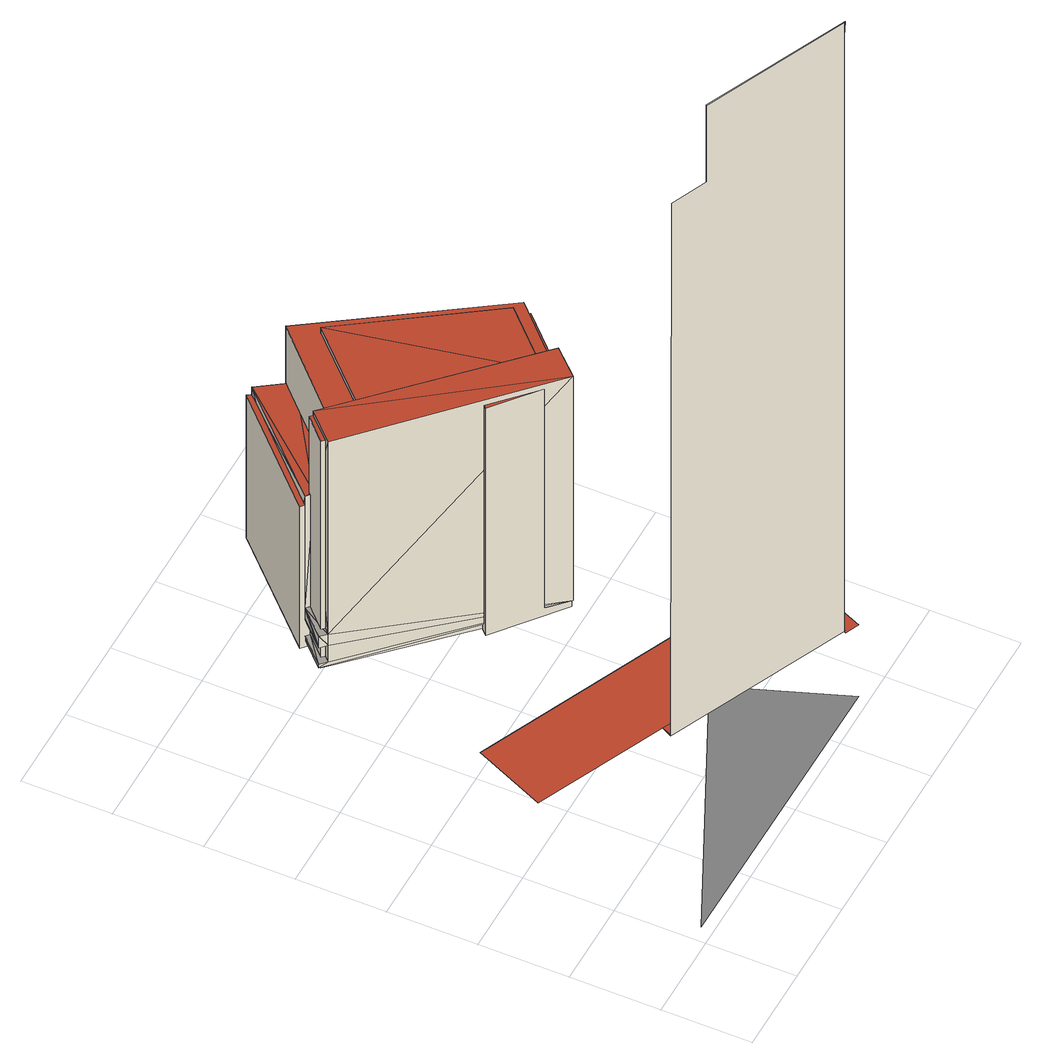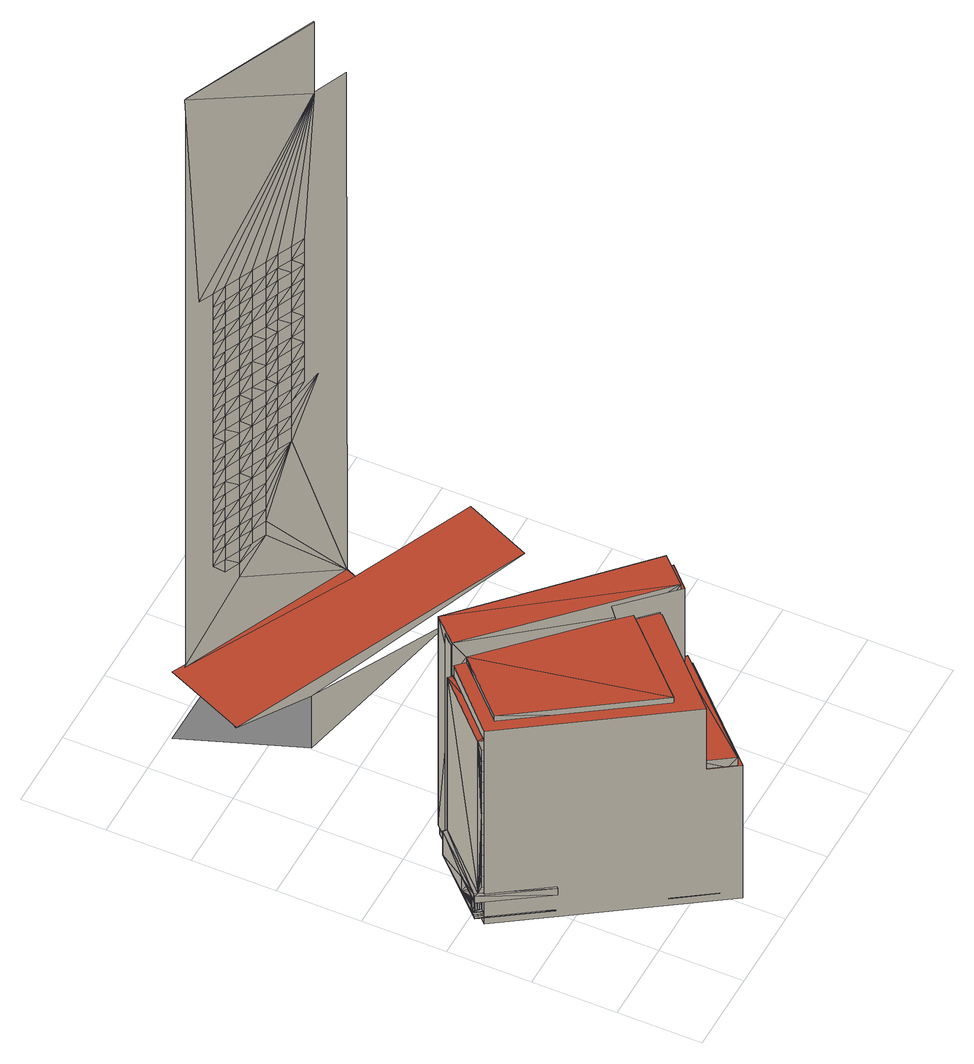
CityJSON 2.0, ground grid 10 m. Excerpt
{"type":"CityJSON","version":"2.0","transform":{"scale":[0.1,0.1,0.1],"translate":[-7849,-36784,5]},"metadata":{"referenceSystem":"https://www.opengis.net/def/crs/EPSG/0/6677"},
"CityObjects":{
"building1":{"type":"Building","attributes":{"class":9999,"usage":401,"measuredHeight":98.4,"storeysAboveGround":21,"storeysBelowGround":0,"prefecture":13,"city":13103,"footprintArea":1985.17,"fireproofType":1001,"coverageRatio":80,"floorAreaRatio":600,"surveyYear":2021,"urbanPlanType":21,"areaClassificationType":22,"landUseType":212,"districts":"10","detailedUsage":"1210","floodRisk_description":10,"floodRisk_rank":1,"floodRisk_depth":0.08,"floodRisk_adminType":2,"floodRisk_scale":2,"meshCode":"53394509"},"geometry":[{"type":"MultiSurface","lod":"2","boundaries":[[[0,1,2]],[[3,4,5]],[[4,6,7]],[[7,6,8]],[[8,6,9]],[[10,11,12]],[[13,12,14]],[[15,14,16]],[[2,17,18]],[[19,20,21]],[[22,16,23]],[[22,23,24]],[[25,26,21]],[[27,24,28]],[[27,28,26]],[[18,17,19]],[[9,11,10]],[[10,12,13]],[[13,14,15]],[[15,16,29]],[[29,16,22]],[[27,30,24]],[[17,31,19]],[[20,25,21]],[[2,1,17]],[[20,19,31]],[[24,30,22]],[[26,25,27]],[[1,0,32]],[[33,3,5]],[[34,35,3]],[[8,36,7]],[[10,37,9]],[[15,38,13]],[[29,22,39]],[[30,27,40]],[[31,17,41]],[[25,20,42]],[[43,44,45]],[[32,0,46]],[[3,33,47]],[[48,49,50,51,52,53]],[[36,8,54]],[[37,10,55]],[[38,15,56]],[[39,22,57]],[[30,40,58]],[[31,41,59]],[[42,20,60]],[[61,4,62]],[[46,0,63]],[[64,35,49,48,65,66,67,68]],[[5,4,69]],[[69,4,70]],[[70,4,71]],[[71,4,61]],[[72,62,36]],[[73,36,54]],[[74,54,37]],[[75,37,55]],[[59,41,76]],[[42,60,77]],[[32,78,41]],[[79,60,59]],[[80,55,38]],[[39,81,56]],[[81,38,56]],[[82,39,57]],[[83,57,58]],[[42,84,40]],[[84,58,40]],[[85,0,86]],[[61,62,72]],[[72,36,73]],[[73,54,74]],[[37,75,74]],[[81,87,38]],[[80,75,55]],[[83,82,57]],[[84,88,58]],[[78,32,46]],[[41,78,76]],[[59,76,79]],[[60,79,77]],[[38,87,80]],[[81,39,82]],[[84,42,77]],[[58,88,83]],[[63,0,89]],[[69,90,5]],[[71,91,70]],[[72,92,61]],[[74,93,73]],[[87,81,94]],[[75,80,95]],[[82,83,96]],[[88,84,97]],[[79,98,77]],[[78,99,76]],[[89,0,100]],[[3,47,34]],[[90,69,101]],[[91,71,102]],[[92,72,103]],[[93,74,104]],[[87,94,105]],[[95,80,106]],[[82,96,107]],[[88,97,108]],[[98,79,109]],[[99,78,110]],[[111,33,112]],[[100,0,113]],[[47,33,111]],[[114,112,90]],[[115,90,101]],[[116,101,91]],[[117,91,102]],[[118,102,92]],[[119,103,93]],[[103,119,92]],[[120,93,104]],[[121,104,95]],[[105,94,122]],[[107,96,123]],[[124,99,110]],[[99,125,109]],[[105,126,106]],[[97,127,108]],[[122,94,107]],[[128,96,108]],[[98,129,97]],[[130,98,109]],[[63,131,110]],[[126,95,106]],[[111,112,114]],[[114,90,115]],[[115,101,116]],[[116,91,117]],[[117,102,118]],[[118,92,132]],[[119,93,120]],[[120,104,121]],[[121,95,133]],[[133,95,126]],[[119,132,92]],[[63,89,131]],[[99,124,125]],[[126,105,134]],[[134,105,122]],[[127,97,129]],[[123,96,128]],[[122,107,123]],[[129,98,130]],[[130,109,125]],[[124,110,131]],[[108,127,128]],[[113,0,135]],[[111,114,136]],[[116,137,115]],[[118,138,117]],[[132,119,139]],[[133,126,140]],[[120,121,141]],[[122,142,134]],[[128,143,123]],[[129,144,127]],[[125,145,130]],[[131,146,124]],[[0,85,135]],[[147,148,43]],[[148,68,149]],[[111,136,150]],[[137,116,151]],[[138,118,152]],[[132,139,153]],[[133,140,154]],[[141,121,155]],[[142,122,156]],[[143,128,157]],[[144,129,158]],[[145,125,159]],[[146,131,160]],[[161,136,137]],[[136,161,150]],[[162,137,151]],[[163,151,138]],[[164,138,152]],[[165,152,153]],[[166,139,141]],[[167,141,155]],[[168,155,154]],[[169,154,140]],[[169,140,142]],[[142,156,170]],[[171,160,100]],[[172,158,145]],[[158,173,144]],[[144,174,157]],[[143,175,156]],[[176,143,157]],[[177,145,159]],[[146,178,159]],[[179,146,160]],[[153,139,180]],[[161,137,162]],[[162,151,163]],[[163,138,164]],[[164,152,165]],[[165,153,180]],[[139,166,180]],[[166,141,167]],[[167,155,168]],[[168,154,181]],[[181,154,169]],[[100,113,171]],[[160,171,179]],[[158,172,173]],[[170,156,175]],[[169,142,170]],[[174,144,173]],[[175,143,176]],[[145,177,172]],[[177,159,178]],[[178,146,179]],[[174,176,157]],[[34,149,35]]],"semantics":{"surfaces":[{"type":"WallSurface"},{"type":"RoofSurface"},{"type":"GroundSurface"}],"values":[0,0,0,0,0,0,0,0,0,0,0,0,0,0,0,0,0,0,0,0,0,0,0,0,0,0,0,0,0,0,1,0,0,0,0,0,0,0,2,0,0,0,0,0,0,0,0,0,0,0,0,1,0,0,0,0,0,0,0,0,0,0,0,0,0,0,0,0,0,0,0,0,0,0,0,0,0,0,0,0,0,0,0,0,0,0,0,0,0,0,0,0,0,0,0,0,0,0,0,0,0,0,0,0,0,0,0,0,0,0,0,0,0,0,0,0,0,0,0,0,0,0,0,0,0,0,0,0,0,0,0,0,0,0,0,0,0,0,0,0,0,0,0,0,0,0,0,0,0,0,0,0,0,0,0,0,0,0,0,0,0,0,0,0,0,0,0,0,0,0,0,0,0,0,0,0,0,0,0,0,0,0,0,0,0,0,0,0,0,0,0,0,0,0,0,0,0,0,0,0,0,0,0,0,0,0,0,0,0,0,0,0,0,0,0,0,0,0,0,0,0,0,0,0,0,0,1]}}]},
"building2":{"type":"Building","attributes":{"class":9999,"usage":401,"measuredHeight":32.6,"storeysAboveGround":9,"storeysBelowGround":0,"prefecture":13,"city":13103,"footprintArea":416.15,"fireproofType":1001,"coverageRatio":80,"floorAreaRatio":700,"surveyYear":2021,"urbanPlanType":21,"areaClassificationType":22,"landUseType":212,"districts":"10","detailedUsage":"1210","floodRisk_description":10,"floodRisk_rank":1,"floodRisk_depth":0.08,"floodRisk_adminType":2,"floodRisk_scale":2,"meshCode":"53394509"},"geometry":[{"type":"MultiSurface","lod":"2","boundaries":[[[182,183,184]],[[183,182,185]],[[182,184,186]],[[186,184,187]],[[186,187,188]],[[187,184,189]],[[186,188,190]],[[188,187,191]],[[186,190,192]],[[190,188,193]],[[186,192,194]],[[195,190,196]],[[190,195,192]],[[192,195,197]],[[192,197,198]],[[192,198,199]],[[182,186,200]],[[198,197,201]],[[202,203,204,205,206,207,208,209,210,211]],[[212,213,214]],[[213,212,215]],[[212,214,216]],[[212,216,217]],[[217,216,218]],[[218,216,219]],[[218,219,220]],[[221,222,223]],[[222,221,224]],[[221,223,225]],[[222,224,226]],[[221,225,212]],[[212,225,227]],[[212,227,228]],[[229,226,224]],[[226,229,230]],[[212,228,231]],[[212,231,232]],[[212,232,215]],[[233,234,235]],[[234,233,236]],[[233,235,237]],[[233,237,238]],[[233,238,239]],[[233,239,240]],[[233,240,241]],[[233,241,242]],[[233,242,243]],[[236,233,244]],[[245,246,247]],[[246,245,248]],[[249,250,251]],[[250,249,245]],[[245,249,252]],[[252,249,253]],[[254,255,256]],[[255,254,257]],[[254,256,258]],[[258,256,259]],[[258,259,260]],[[258,260,261]],[[261,260,262]],[[261,262,263]],[[263,262,264]],[[263,264,265]],[[265,264,266]],[[265,266,245]],[[245,266,267]],[[245,267,268]],[[245,268,269]],[[265,245,247]],[[245,269,250]],[[270,271,272]],[[271,270,273]],[[270,272,274]],[[274,272,275]],[[274,275,276]],[[274,276,277]],[[277,276,278]],[[274,277,279]],[[274,279,280]],[[274,280,281]],[[274,281,282]],[[282,281,283]],[[283,281,284]],[[283,284,285]],[[283,285,286]],[[286,285,287]],[[286,287,288]],[[288,289,290]],[[289,288,287]],[[288,290,291]],[[291,290,292]],[[291,292,257]],[[257,292,255]],[[274,282,293]],[[274,293,294]],[[274,294,295]],[[274,295,296]],[[275,272,297]],[[272,271,298]],[[273,270,299]],[[300,301,302]],[[301,300,303]],[[300,302,304]],[[304,302,305]],[[305,302,306]],[[306,302,307]],[[307,302,308]],[[308,302,309]],[[309,302,310]],[[308,309,311]],[[311,309,312]],[[312,309,313]],[[313,309,314]],[[314,309,315]],[[316,315,317]],[[315,316,318]],[[316,317,319]],[[320,321,322]],[[323,301,324]],[[301,323,320]],[[324,301,325]],[[325,301,326]],[[326,301,303]],[[321,320,327]],[[327,320,328]],[[320,323,329]],[[328,320,330]],[[330,320,331]],[[320,329,332]],[[320,332,331]],[[331,332,333]],[[331,333,334]],[[334,333,316]],[[316,333,335]],[[316,335,336]],[[316,336,318]],[[315,318,337]],[[322,321,338]],[[322,338,339]],[[322,339,340]],[[340,339,341]],[[315,337,314]],[[342,343,344,345,346,347]],[[348,349,350,351]],[[352,353,354,355,356,357]],[[358,359,360]],[[359,358,361]],[[361,358,362]],[[358,360,363]],[[364,365,366]],[[366,365,367]],[[368,369,370]],[[370,369,371]],[[372,373,374]],[[373,372,375]],[[376,372,377]],[[372,376,375]],[[376,377,378]],[[378,377,379]],[[379,377,380]],[[381,230,248]],[[230,381,226]],[[381,248,245]],[[382,363,383]],[[383,363,360]],[[338,384,339]],[[339,384,385]],[[386,387,327]],[[327,387,321]],[[388,389,275]],[[275,389,276]],[[390,310,391]],[[391,310,302]],[[392,393,305]],[[305,393,304]],[[241,240,225]],[[225,240,227]],[[369,394,194]],[[394,369,368]],[[194,394,253]],[[194,253,395]],[[194,395,186]],[[186,395,396]],[[253,397,252]],[[397,253,394]],[[398,399,400]],[[400,399,401]],[[317,402,319]],[[319,402,403]],[[404,217,405]],[[405,217,218]],[[406,407,329]],[[329,407,332]],[[296,408,405]],[[408,296,295]],[[296,405,218]],[[296,218,220]],[[203,202,354,353]],[[347,346,208,207]],[[367,365,377]],[[377,365,380]],[[409,410,191]],[[191,410,188]],[[198,201,411]],[[411,201,412]],[[291,257,413]],[[413,257,414]],[[407,415,332]],[[332,415,333]],[[416,417,341]],[[341,417,340]],[[418,419,308]],[[308,419,307]],[[344,343,211,210]],[[420,318,421]],[[421,318,336]],[[422,423,424]],[[424,423,425]],[[414,257,426]],[[426,257,254]],[[427,189,184]],[[189,427,428]],[[428,429,430]],[[429,428,427]],[[428,430,431]],[[431,430,432]],[[432,430,433]],[[431,432,200]],[[200,432,182]],[[429,427,434]],[[435,436,261]],[[261,436,258]],[[437,438,334]],[[334,438,331]],[[439,440,337]],[[337,440,314]],[[441,379,192]],[[379,441,378]],[[441,192,199]],[[441,199,442]],[[247,246,443]],[[443,246,444]],[[237,232,238]],[[238,232,231]],[[445,446,320]],[[320,446,301]],[[265,247,443]],[[265,443,447]],[[379,194,192]],[[194,379,369]],[[369,379,371]],[[440,448,314]],[[314,448,313]],[[449,224,450]],[[450,224,221]],[[238,231,239]],[[239,231,228]],[[331,438,330]],[[451,438,452]],[[438,451,330]],[[453,220,219]],[[220,453,296]],[[296,453,274]],[[454,323,455]],[[455,323,324]],[[400,401,434]],[[434,401,429]],[[456,392,306]],[[306,392,305]],[[286,288,457]],[[457,288,458]],[[415,459,333]],[[333,459,335]],[[187,189,460]],[[460,189,428]],[[461,462,362]],[[362,462,361]],[[410,463,188]],[[188,463,193]],[[373,370,364]],[[370,373,358]],[[364,370,371]],[[358,373,464]],[[373,364,374]],[[364,371,365]],[[365,371,379]],[[461,358,465]],[[358,461,362]],[[465,358,466]],[[466,358,464]],[[365,379,380]],[[467,195,468]],[[195,467,197]],[[467,468,469]],[[239,228,240]],[[240,228,227]],[[393,470,304]],[[304,470,300]],[[433,430,398]],[[398,430,399]],[[387,384,338]],[[387,338,321]],[[471,455,325]],[[325,455,324]],[[293,472,294]],[[294,472,473]],[[270,340,299]],[[340,270,322]],[[322,270,474]],[[474,270,475]],[[476,477,271]],[[271,477,298]],[[242,241,223]],[[223,241,225]],[[236,214,213]],[[236,213,234]],[[478,464,375]],[[375,464,373]],[[479,315,480]],[[480,315,309]],[[191,460,409]],[[460,191,187]],[[409,460,481]],[[456,306,419]],[[419,306,307]],[[363,394,368]],[[394,363,382]],[[363,368,370]],[[363,370,358]],[[288,291,458]],[[458,291,413]],[[378,441,482]],[[378,482,376]],[[450,221,483]],[[483,221,212]],[[469,484,467]],[[467,484,485]],[[345,344,210,209]],[[236,244,214]],[[214,244,216]],[[420,439,318]],[[318,439,337]],[[346,345,209,208]],[[459,421,335]],[[335,421,336]],[[477,486,298]],[[298,486,272]],[[487,311,488]],[[488,311,312]],[[353,352,204,203]],[[489,465,466]],[[489,466,490]],[[491,492,183]],[[491,183,185]],[[229,224,493]],[[493,224,449]],[[494,476,273]],[[273,476,271]],[[486,495,272]],[[272,495,297]],[[201,197,412]],[[412,197,467]],[[183,492,184]],[[184,492,427]],[[496,330,451]],[[330,496,328]],[[497,496,498]],[[496,497,328]],[[499,500,190]],[[190,500,196]],[[205,204,352,357,350,349]],[[501,263,447]],[[447,263,265]],[[497,386,328]],[[328,386,327]],[[493,248,229]],[[248,493,444]],[[229,248,230]],[[248,444,246]],[[487,418,311]],[[311,418,308]],[[340,273,299]],[[273,340,494]],[[494,340,417]],[[432,491,182]],[[182,491,185]],[[249,502,253]],[[253,502,395]],[[448,488,313]],[[313,488,312]],[[472,293,503]],[[503,293,282]],[[349,348,206,205]],[[504,437,316]],[[316,437,334]],[[505,243,506]],[[505,506,507]],[[508,245,252]],[[245,508,381]],[[508,252,383]],[[383,252,397]],[[243,359,233]],[[359,243,360]],[[360,509,507]],[[509,360,243]],[[360,507,510]],[[360,510,511]],[[510,507,506]],[[360,511,512]],[[360,512,383]],[[512,511,513]],[[383,512,514]],[[383,514,515]],[[515,514,516]],[[383,515,517]],[[383,517,518]],[[518,517,226]],[[383,518,508]],[[519,226,517]],[[226,519,222]],[[512,513,520]],[[515,516,521]],[[234,213,235]],[[235,213,215]],[[495,388,297]],[[297,388,275]],[[522,502,251]],[[251,502,249]],[[471,325,523]],[[523,325,326]],[[342,347,207,206,348,351,356,355]],[[524,522,250]],[[250,522,251]],[[474,445,322]],[[322,445,320]],[[525,283,457]],[[457,283,286]],[[431,200,396]],[[396,200,186]],[[422,498,423]],[[423,498,496]],[[454,406,323]],[[323,406,329]],[[216,526,527]],[[526,216,244]],[[216,527,528]],[[216,528,529]],[[216,529,219]],[[530,376,531]],[[376,530,375]],[[375,530,478]],[[531,376,532]],[[532,376,533]],[[531,532,490]],[[490,532,489]],[[533,376,534]],[[534,376,535]],[[533,534,361]],[[533,361,462]],[[361,534,244]],[[361,244,359]],[[359,244,233]],[[535,376,536]],[[536,376,482]],[[535,536,537]],[[535,537,538]],[[536,482,539]],[[539,482,540]],[[539,540,541]],[[541,540,526]],[[540,482,542]],[[542,482,543]],[[542,543,527]],[[527,543,528]],[[543,482,544]],[[544,482,545]],[[544,545,219]],[[544,219,529]],[[545,482,546]],[[546,482,475]],[[546,475,453]],[[453,475,274]],[[274,475,270]],[[244,538,537]],[[244,537,541]],[[244,541,526]],[[426,254,436]],[[436,254,258]],[[366,372,364]],[[364,372,374]],[[463,499,193]],[[193,499,190]],[[302,442,199]],[[442,302,446]],[[302,199,391]],[[391,199,198]],[[547,391,424]],[[391,547,548]],[[424,391,198]],[[547,424,425]],[[424,198,411]],[[446,302,301]],[[350,357,356,351]],[[549,523,303]],[[303,523,326]],[[235,215,232]],[[235,232,237]],[[309,310,480]],[[480,310,390]],[[525,503,283]],[[283,503,282]],[[222,521,516]],[[521,222,519]],[[222,516,520]],[[222,520,243]],[[243,520,513]],[[243,513,506]],[[278,389,550]],[[389,278,276]],[[550,389,481]],[[550,481,460]],[[438,548,452]],[[452,548,547]],[[212,217,404]],[[212,404,483]],[[435,261,501]],[[501,261,263]],[[403,504,316]],[[403,316,319]],[[470,549,300]],[[300,549,303]],[[295,294,408]],[[408,294,473]],[[343,342,355,354,202,211]],[[372,366,367]],[[372,367,377]],[[243,242,222]],[[222,242,223]],[[484,385,485]],[[385,484,339]],[[339,484,416]],[[339,416,341]],[[500,468,196]],[[196,468,195]],[[482,446,445]],[[446,482,441]],[[446,441,442]],[[482,445,474]],[[482,474,475]],[[394,382,383]],[[394,383,397]],[[413,551,552]],[[551,413,414]],[[413,552,458]],[[458,552,553]],[[458,553,554]],[[458,554,457]],[[457,554,555]],[[457,555,525]],[[525,555,556]],[[525,556,557]],[[525,557,503]],[[503,557,558]],[[503,558,472]],[[472,558,559]],[[472,559,560]],[[460,560,550]],[[560,460,428]],[[560,428,472]],[[472,428,473]],[[502,396,395]],[[396,502,431]],[[431,502,524]],[[524,502,522]],[[431,524,561]],[[431,561,443]],[[443,561,562]],[[443,562,563]],[[443,563,447]],[[447,563,564]],[[447,564,565]],[[447,565,501]],[[501,565,566]],[[501,566,435]],[[435,566,567]],[[435,567,436]],[[436,567,568]],[[436,568,569]],[[436,569,426]],[[426,569,570]],[[426,570,414]],[[414,570,551]],[[431,443,444]],[[431,444,493]],[[431,493,449]],[[431,449,450]],[[431,450,483]],[[431,483,404]],[[431,404,405]],[[431,405,408]],[[431,408,428]],[[428,408,473]],[[422,411,412]],[[411,422,424]],[[422,412,385]],[[387,422,384]],[[384,422,385]],[[385,412,467]],[[385,467,485]],[[422,386,497]],[[386,422,387]],[[422,497,498]],[[470,548,549]],[[548,470,391]],[[391,470,393]],[[391,393,392]],[[391,392,456]],[[391,456,419]],[[391,419,418]],[[391,418,480]],[[391,480,390]],[[480,418,487]],[[480,487,488]],[[480,488,448]],[[480,448,440]],[[480,440,479]],[[523,548,471]],[[548,523,549]],[[471,548,455]],[[455,548,454]],[[454,548,406]],[[406,548,438]],[[406,438,407]],[[407,438,415]],[[415,438,437]],[[415,437,504]],[[415,504,459]],[[459,504,421]],[[421,504,420]],[[420,504,479]],[[420,479,439]],[[439,479,440]],[[402,504,403]],[[504,402,479]],[[429,401,430]],[[430,401,399]],[[452,425,423]],[[425,452,547]],[[452,423,451]],[[451,423,496]],[[398,432,433]],[[432,398,491]],[[400,491,398]],[[491,400,492]],[[492,400,427]],[[427,400,434]]],"semantics":{"surfaces":[{"type":"GroundSurface"},{"type":"OuterCeilingSurface"},{"type":"RoofSurface"},{"type":"WallSurface"},{"type":"OuterFloorSurface"}],"values":[0,0,0,0,0,0,0,0,0,0,0,0,0,0,0,0,0,0,0,1,1,1,1,1,1,1,1,1,1,1,1,1,1,1,1,1,1,1,1,1,1,1,1,1,1,1,1,1,1,1,1,1,1,1,1,1,1,1,1,1,1,1,1,1,1,1,1,1,1,1,1,1,1,1,1,1,1,1,1,1,1,1,1,1,1,1,1,1,1,1,1,1,1,1,1,1,1,1,1,1,1,1,1,1,1,1,1,1,1,1,1,1,1,1,1,1,1,1,1,1,1,1,1,1,1,1,1,1,1,1,1,1,1,1,1,1,1,1,1,1,1,1,1,2,2,2,2,2,2,2,2,2,2,2,2,2,2,2,2,2,2,3,3,3,3,3,3,3,3,3,3,3,3,3,3,3,3,3,3,3,3,3,3,3,3,3,3,3,3,3,3,3,3,3,3,3,3,3,3,3,3,3,3,3,3,3,3,3,3,3,3,3,3,3,3,3,3,3,3,3,3,3,3,3,3,3,3,3,3,3,3,3,3,3,3,3,3,3,3,3,3,3,3,3,3,3,3,3,3,3,3,3,3,3,3,3,3,3,3,3,3,3,3,3,3,3,3,3,3,3,3,3,3,3,3,3,3,3,3,3,3,3,3,3,3,3,3,3,3,3,3,3,3,3,3,3,3,3,3,3,3,3,3,3,3,3,3,3,3,3,3,3,3,3,3,3,3,3,3,3,3,3,3,3,3,3,3,3,3,3,3,3,3,3,3,3,3,3,3,3,3,3,3,3,3,3,3,3,3,3,3,3,3,3,3,3,3,3,3,3,3,3,3,3,3,3,3,3,3,3,3,3,3,3,3,3,3,3,3,3,3,3,3,3,3,3,3,3,3,3,3,3,3,3,3,3,3,3,3,3,3,3,3,3,3,3,3,3,3,3,3,3,3,3,3,3,3,3,3,3,3,3,3,3,3,3,3,3,3,3,3,3,3,3,3,3,3,3,3,3,3,3,3,3,3,3,3,3,3,3,3,3,3,3,3,3,3,3,3,3,3,3,3,3,3,3,3,3,3,3,3,3,3,3,3,3,3,3,3,3,3,3,3,3,3,3,3,3,3,3,3,3,3,3,3,3,3,3,3,3,3,3,3,3,3,3,3,3,3,3,3,3,3,3,3,3,3,3,3,3,3,3,3,3,3,3,3,3,3,3,3,3,3,3,3,3,3,3,3,3,3,3,3,3,3,4,4,4,4,4,4,4,4,4,4,4,4,4,4,4,4,4,4,4,4,4,4,4,4,4,4,4,4,4,4,4,4,4,4,4,4,4,4,4,4,4,4,4,4,4,4,4,4,4,4,4,4,4,4,4,4,4,4,4,4,4,4,4,4,4,4,4,4,4,4,4,4,4,4,4,4,4,4,4,4,4,4,4,4,4,4,4,4,4,4,4,4,4,4,4,4,4,4,4,4,4,4,4,4,4,4,4,4,4,4,4,4]}}]}
},
"vertices":[
[185,90,883],[213,77,668],[197,84,668],[144,108,119],[213,77,368],[245,63,269],[180,92,448],[213,77,389],[213,77,408],[213,77,429],[213,77,448],[197,84,448],[197,84,469],[213,77,469],[197,84,488],[213,77,488],[197,84,509],[213,77,647],[197,84,647],[197,84,628],[213,77,607],[197,84,607],[213,77,528],[197,84,528],[197,84,549],[213,77,589],[197,84,589],[213,77,568],[197,84,568],[213,77,509],[213,77,549],[213,77,628],[230,69,668],[245,63,248],[346,17,119],[149,120,119],[230,69,389],[230,69,429],[230,69,469],[230,69,509],[230,69,568],[230,69,647],[230,69,589],[306,146,17],[358,8,17],[11,10,17],[245,63,668],[278,48,208],[344,17,119],[143,108,119],[143,107,883],[184,89,883],[184,89,992],[344,17,992],[230,69,408],[230,69,448],[230,69,488],[230,69,528],[230,69,549],[230,69,628],[230,69,607],[245,63,349],[230,69,368],[263,55,668],[4,185,119],[343,15,119],[358,8,119],[400,104,119],[40,266,119],[245,63,288],[245,63,309],[245,63,328],[245,63,368],[245,63,389],[245,63,408],[245,63,429],[245,63,628],[245,63,589],[245,63,647],[245,63,607],[245,63,448],[245,63,488],[245,63,509],[245,63,528],[245,63,568],[346,17,992],[185,90,992],[245,63,469],[245,63,549],[278,48,668],[263,55,269],[263,55,309],[263,55,349],[263,55,389],[263,55,488],[263,55,429],[263,55,528],[263,55,568],[263,55,589],[263,55,628],[296,40,668],[263,55,288],[263,55,328],[263,55,368],[263,55,408],[263,55,469],[263,55,448],[263,55,509],[263,55,549],[263,55,607],[263,55,647],[278,48,229],[263,55,248],[311,33,668],[278,48,248],[278,48,269],[278,48,288],[278,48,309],[278,48,328],[278,48,368],[278,48,389],[278,48,408],[278,48,488],[278,48,509],[278,48,628],[278,48,607],[278,48,448],[278,48,549],[278,48,528],[278,48,568],[278,48,589],[278,48,647],[278,48,349],[278,48,429],[278,48,469],[328,25,668],[296,40,248],[296,40,269],[296,40,309],[296,40,368],[296,40,448],[296,40,389],[296,40,469],[296,40,509],[296,40,549],[296,40,589],[296,40,628],[133,224,82],[306,146,97],[401,104,119],[296,40,229],[296,40,288],[296,40,328],[296,40,349],[296,40,429],[296,40,408],[296,40,488],[296,40,528],[296,40,568],[296,40,607],[296,40,647],[311,33,248],[311,33,269],[311,33,288],[311,33,309],[311,33,328],[311,33,368],[311,33,389],[311,33,408],[311,33,448],[311,33,469],[311,33,647],[311,33,568],[311,33,549],[311,33,528],[311,33,488],[311,33,509],[311,33,589],[311,33,607],[311,33,628],[311,33,349],[311,33,429],
[302,623,19],[338,581,19],[332,577,19],[307,626,19],[157,500,19],[338,566,19],[353,543,19],[339,567,19],[371,516,19],[357,547,19],[377,346,19],[376,521,19],[349,316,19],[389,491,19],[393,495,19],[402,479,19],[454,410,19],[385,339,19],[292,637,19],[406,482,19],[190,526,8],[182,533,8],[293,646,8],[447,418,8],[374,345,8],[375,343,8],[350,318,8],[278,377,8],[285,384,8],[167,503,8],[294,625,81],[299,634,81],[300,633,81],[298,635,81],[301,632,81],[296,624,81],[298,623,81],[305,626,81],[299,622,81],[292,624,81],[288,633,81],[289,634,81],[290,624,81],[290,635,81],[283,628,81],[292,636,81],[293,636,81],[289,623,81],[288,622,81],[295,636,81],[296,636,81],[295,641,210],[299,634,210],[298,635,210],[300,633,210],[296,636,210],[295,636,210],[293,636,210],[292,636,210],[290,635,210],[289,634,210],[288,633,210],[301,632,210],[283,628,48],[287,621,48],[286,619,48],[288,622,48],[213,543,48],[246,570,48],[216,540,48],[157,500,48],[164,493,48],[290,610,48],[287,586,48],[283,586,48],[292,610,48],[289,611,48],[282,586,48],[277,585,48],[287,613,48],[272,584,48],[286,615,48],[267,582,48],[286,617,48],[263,581,48],[258,579,48],[254,576,48],[250,573,48],[403,481,48],[393,495,48],[376,521,48],[389,491,48],[305,626,48],[357,547,48],[338,566,48],[329,572,48],[337,565,48],[325,575,48],[321,578,48],[316,580,48],[301,615,48],[300,613,48],[312,582,48],[307,584,48],[298,612,48],[302,585,48],[296,610,48],[300,585,48],[297,586,48],[294,610,48],[292,586,48],[301,617,48],[301,619,48],[300,621,48],[299,622,48],[353,543,48],[371,516,48],[402,479,48],[441,400,45],[452,408,45],[427,382,45],[443,402,45],[439,399,45],[437,399,45],[435,399,45],[433,399,45],[431,400,45],[418,403,45],[412,396,45],[430,402,45],[429,404,45],[429,406,45],[429,408,45],[413,408,45],[417,450,45],[400,420,45],[431,412,45],[394,426,45],[455,411,45],[418,456,45],[406,484,45],[443,410,45],[443,408,45],[444,406,45],[443,404,45],[418,455,45],[419,454,45],[441,412,45],[418,453,45],[418,452,45],[439,413,45],[437,413,45],[418,451,45],[435,413,45],[433,413,45],[430,410,45],[417,457,45],[417,458,45],[402,479,45],[398,476,45],[192,528,333],[167,503,333],[285,384,333],[278,377,333],[350,318,333],[375,343,333],[374,345,305],[447,418,305],[315,614,305],[210,509,305],[293,646,212],[182,533,211],[190,526,211],[192,528,211],[210,509,211],[315,614,212],[195,525,224],[295,641,224],[186,529,224],[319,606,224],[218,503,224],[193,523,224],[233,488,313],[366,357,313],[322,579,313],[429,421,313],[164,493,340],[349,316,340],[195,525,340],[377,346,340],[322,579,289],[218,503,289],[233,488,289],[319,606,289],[450,412,289],[429,421,289],[381,342,289],[377,346,289],[366,357,289],[283,628,64],[193,523,64],[186,529,64],[417,457,20],[417,458,20],[418,455,20],[418,456,20],[357,547,43],[338,566,43],[412,396,23],[427,382,23],[437,399,23],[439,399,23],[164,493,64],[164,493,24],[157,500,24],[157,500,64],[307,622,20],[307,622,22],[334,582,20],[334,582,22],[400,420,23],[394,426,23],[296,624,24],[298,623,24],[441,412,23],[439,413,23],[300,621,24],[357,547,25],[353,543,25],[454,410,20],[406,482,20],[294,610,24],[292,610,24],[437,413,23],[398,476,43],[402,479,43],[431,400,23],[433,399,23],[431,412,23],[433,413,23],[420,455,20],[420,455,22],[452,408,20],[452,408,22],[290,610,24],[332,577,20],[339,567,24],[331,580,22],[304,620,22],[292,637,24],[302,623,20],[304,620,20],[331,580,20],[287,613,24],[289,611,24],[418,451,23],[418,452,23],[430,410,23],[429,408,23],[381,342,55],[385,339,55],[286,619,24],[287,621,24],[455,411,55],[452,408,55],[286,617,24],[429,406,23],[290,624,24],[292,624,24],[418,453,22],[418,452,22],[305,626,64],[443,410,23],[443,408,23],[435,399,23],[298,612,24],[296,610,24],[435,413,23],[338,566,24],[218,503,226],[319,606,226],[376,521,25],[218,503,275],[218,503,242],[218,503,258],[402,479,20],[389,491,25],[402,479,25],[441,400,23],[444,406,23],[301,617,24],[301,619,24],[406,484,55],[403,481,55],[393,495,43],[371,516,43],[319,606,275],[413,408,23],[418,403,23],[338,566,25],[450,412,55],[294,625,24],[398,476,25],[398,476,20],[376,521,43],[430,402,23],[429,404,23],[319,606,242],[319,606,258],[307,626,20],[338,581,20],[289,623,24],[389,491,43],[353,543,43],[419,453,22],[419,454,20],[419,453,20],[371,516,25],[393,495,25],[286,615,24],[213,543,24],[301,615,24],[417,450,23],[288,633,193],[288,633,178],[188,532,193],[188,532,64],[188,532,210],[188,532,178],[188,532,161],[188,532,145],[288,633,161],[188,532,129],[188,532,113],[288,633,129],[188,532,96],[188,532,81],[288,633,96],[288,633,145],[288,633,113],[216,540,24],[443,404,23],[246,570,24],[300,613,24],[301,632,145],[301,632,129],[301,632,113],[301,632,96],[448,415,275],[448,415,258],[448,415,242],[448,415,226],[448,415,210],[448,415,193],[448,415,178],[301,632,178],[301,632,193],[448,415,161],[448,415,145],[301,632,161],[448,415,129],[448,415,113],[448,415,96],[448,415,81],[448,415,64],[450,405,22],[450,405,23],[443,402,23],[337,565,24],[292,586,24],[297,586,24],[300,585,24],[302,585,24],[307,584,24],[312,582,24],[316,580,24],[321,578,24],[325,575,24],[329,572,24],[250,573,24],[254,576,24],[258,579,24],[263,581,24],[267,582,24],[272,584,24],[277,585,24],[282,586,24],[283,586,24],[287,586,24]
]}
